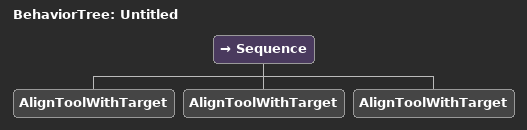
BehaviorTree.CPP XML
<root BTCPP_format="4">
  <BehaviorTree ID="Untitled">
    <Sequence>
        <AlignToolWithTarget/>
        <AlignToolWithTarget/>
        <AlignToolWithTarget/>
    </Sequence>
  </BehaviorTree>
</root>
